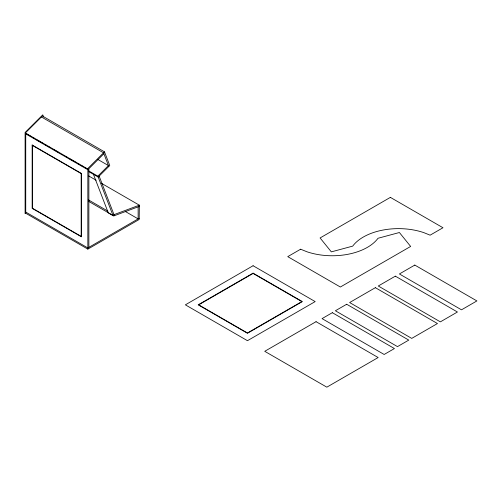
<?xml version="1.0" encoding="UTF-8"?>
<svg xmlns="http://www.w3.org/2000/svg" width="502" height="502" viewBox="0 0 502 502"><rect width="100%" height="100%" fill="white"/><g stroke="black" fill="none" stroke-linecap="round" stroke-linejoin="round"><path stroke-width="0.75" d="M101.542 183.355L139.343 205.18L139.167 219.487L87.844 249.117L25.74 213.262L25.74 133.877L25.389 132.967L42.394 116.006L104.498 151.855L109.762 165.522L98.185 177.074L88.722 171.602M25.389 132.967L87.492 168.823L87.844 169.732L87.844 249.117M88.848 201.497L113.822 215.916L114.004 214.649L99.151 176.108M87.492 168.823L104.498 151.855M25.74 133.877L87.844 169.732L103.883 153.731M139.343 205.18L114.004 214.649L113.038 215.609L97.834 176.158L108.445 165.578L97.645 159.341M87.844 169.732L88.867 169.143L88.867 247.342M25.74 213.262L25.1 213.632L25.1 132.472L42.777 114.832L43.592 116.947M139.167 218.301L87.844 247.932L25.74 212.076M113.822 215.916L139.167 206.447L138.138 207.037L138.138 218.891L125.312 211.486M41.428 116.966L103.531 152.821L108.796 166.488M26.418 133.839L28.445 135.007M29.794 135.785L31.143 136.563M32.492 137.347L34.519 138.514M35.868 139.292L37.217 140.071M38.566 140.855L40.593 142.022M41.942 142.8L43.291 143.578M45.318 144.752L46.667 145.53M48.016 146.308L49.365 147.086M54.09 149.816L58.144 152.156M65.567 156.442L67.594 157.609M68.943 158.387L70.293 159.172M71.642 159.95L73.668 161.117M75.018 161.895L76.367 162.679M77.716 163.457L79.743 164.625M81.092 165.403L82.441 166.181M84.468 167.354L85.817 168.132M88.383 170.705L97.834 176.158M88.716 175.951L96.146 180.237M88.346 199.834L107.905 211.129M113.038 215.609L108.288 212.867L93.441 174.332M32.159 144.99L32.159 208.374L81.431 236.818L81.431 173.435L32.159 144.99M32.417 145.436L32.417 208.223L81.173 236.373L81.173 173.585L32.417 145.436M253.083 265.734L185.363 304.833L247.461 340.689L315.181 301.589L253.083 265.734M253.083 273.144L198.19 304.833L247.461 333.278L302.355 301.589L253.083 273.144M253.083 273.439L198.704 304.833L247.461 332.983L301.84 301.589L253.083 273.439M390.374 197.374L320.088 237.954L331.333 251.872L352.711 246.118A49.736 28.714 0 0 1 423.807 232.627L430.114 235.174L442.984 227.745L390.374 197.374M300.623 249.212L287.746 256.641L340.356 287.018L410.642 246.438L399.397 232.514L378.019 238.268A49.736 28.714 0 0 1 306.923 251.759L300.623 249.212M316.053 321.682L264.73 351.312L326.833 387.167L378.157 357.537L316.053 321.682M346.681 304.25L335.386 310.763L397.49 346.618L408.779 340.099L346.681 304.25M375.364 287.684L349.63 302.543L411.728 338.398L437.462 323.539L375.364 287.684M395.338 276.156L378.27 286.008L440.367 321.864L457.435 312.006L395.338 276.156M332.324 312.696L322.058 318.619L384.162 354.475L394.428 348.551L332.324 312.696M414.796 265.075L399.404 273.966L461.501 309.822L476.9 300.93L414.796 265.075"/></g></svg>
